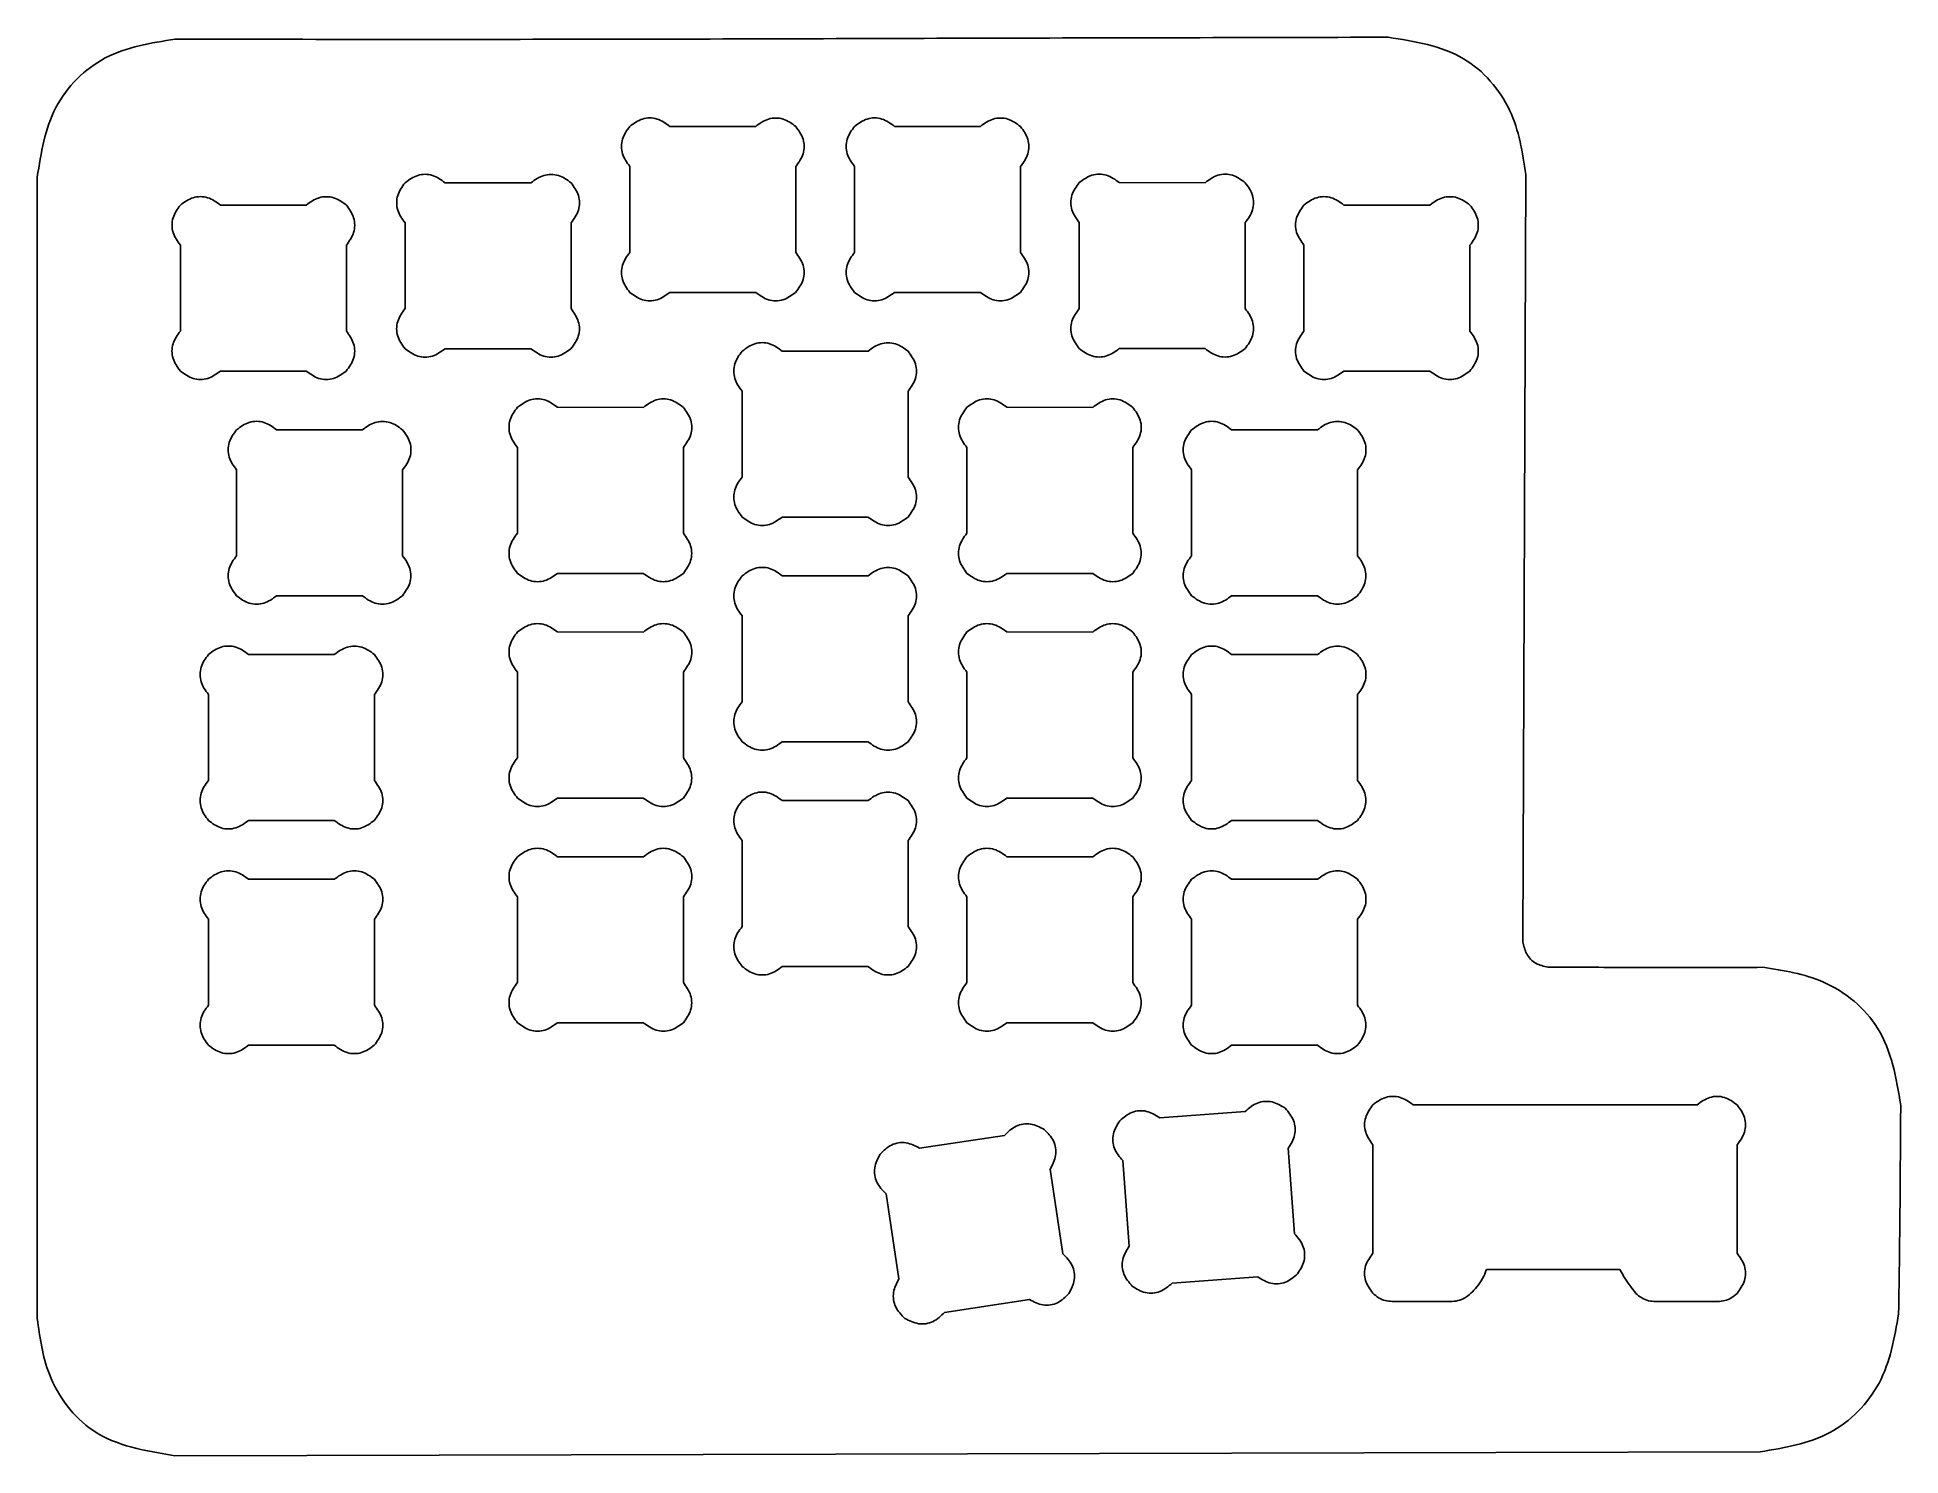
# Model space of a CAD drawing. Extents: x 20 to 178, y 20 to 140.
import ezdxf

# ---------------------------------------------------------------- set-up
doc = ezdxf.new("R2010")
doc.units = 0

msp = doc.modelspace()

# ---------------------------------------------------------------- linework, layer by layer
at = {"color": 7}
for points in [[(73.7, 132.77), (80.98, 132.77)], [(92.75, 132.77), (100.03, 132.77)], [(20.08, 31.71), (20.08, 128.47)], [(54.65, 127.99), (61.93, 127.99)], [(70.31, 122.09), (70.31, 129.37)], [(84.38, 122.09), (84.38, 129.37)], [(89.36, 122.09), (89.36, 129.37)], [(103.43, 122.09), (103.43, 129.37)], [(111.8, 128.01), (119.08, 128)], [(146.27, 128.69), (146.02, 63.65)], [(35.6, 126.1), (42.88, 126.1)], [(130.85, 126.1), (138.13, 126.1)], [(51.26, 117.32), (51.26, 124.6)], [(65.33, 117.32), (65.33, 124.59)], [(108.41, 117.33), (108.41, 124.61)], [(122.48, 117.33), (122.48, 124.61)], [(32.21, 115.42), (32.21, 122.71)], [(46.28, 115.42), (46.28, 122.7)], [(127.46, 115.42), (127.46, 122.71)], [(141.53, 115.42), (141.53, 122.7)], [(80.98, 118.7), (73.7, 118.7)], [(100.03, 118.7), (92.75, 118.7)], [(61.93, 113.92), (54.65, 113.92)], [(119.08, 113.93), (111.8, 113.93)], [(83.23, 113.72), (90.51, 113.72)], [(42.88, 112.03), (35.6, 112.03)], [(138.13, 112.03), (130.85, 112.03)], [(79.83, 103.04), (79.83, 110.32)], [(93.9, 103.04), (93.9, 110.32)], [(64.18, 108.96), (71.46, 108.95)], [(102.28, 108.96), (109.56, 108.95)], [(40.37, 107.05), (47.64, 107.05)], [(121.33, 107.05), (128.61, 107.05)], [(60.78, 98.28), (60.78, 105.56)], [(74.85, 98.28), (74.85, 105.56)], [(98.88, 98.28), (98.88, 105.56)], [(112.95, 98.28), (112.95, 105.56)], [(36.97, 96.37), (36.97, 103.66)], [(51.04, 96.37), (51.04, 103.65)], [(117.93, 96.37), (117.93, 103.66)], [(132, 96.37), (132, 103.65)], [(90.5, 99.65), (83.23, 99.65)], [(71.45, 94.88), (64.18, 94.88)], [(109.55, 94.88), (102.28, 94.88)], [(83.23, 94.67), (90.51, 94.67)], [(47.64, 92.98), (40.37, 92.98)], [(128.6, 92.98), (121.33, 92.98)], [(79.83, 83.99), (79.83, 91.27)], [(93.9, 83.99), (93.9, 91.27)], [(64.18, 89.91), (71.46, 89.9)], [(102.28, 89.91), (109.56, 89.9)], [(37.99, 88), (45.26, 88)], [(121.33, 88), (128.61, 88)], [(60.78, 79.23), (60.78, 86.51)], [(74.85, 79.23), (74.85, 86.51)], [(98.88, 79.23), (98.88, 86.51)], [(112.95, 79.23), (112.95, 86.51)], [(34.59, 77.32), (34.59, 84.61)], [(48.66, 77.32), (48.66, 84.6)], [(117.93, 77.32), (117.93, 84.61)], [(132, 77.32), (132, 84.6)], [(90.5, 80.6), (83.23, 80.6)], [(71.45, 75.83), (64.18, 75.83)], [(109.55, 75.83), (102.28, 75.83)], [(83.23, 75.62), (90.51, 75.62)], [(45.26, 73.93), (37.99, 73.93)], [(128.6, 73.93), (121.33, 73.93)], [(79.83, 64.94), (79.83, 72.22)], [(93.9, 64.94), (93.9, 72.22)], [(64.18, 70.86), (71.46, 70.85)], [(102.28, 70.86), (109.56, 70.85)], [(37.99, 68.95), (45.26, 68.95)], [(121.33, 68.95), (128.61, 68.95)], [(60.78, 60.18), (60.78, 67.46)], [(74.85, 60.18), (74.85, 67.46)], [(98.88, 60.18), (98.88, 67.46)], [(112.95, 60.18), (112.95, 67.46)], [(34.59, 58.27), (34.59, 65.56)], [(48.66, 58.27), (48.66, 65.55)], [(117.93, 58.27), (117.93, 65.56)], [(132, 58.27), (132, 65.55)], [(90.5, 61.55), (83.23, 61.55)], [(71.45, 56.78), (64.18, 56.78)], [(109.55, 56.78), (102.28, 56.78)], [(45.26, 54.88), (37.99, 54.88)], [(128.6, 54.88), (121.33, 54.88)], [(115.23, 48.73), (122.49, 49.27)], [(160.78, 49.83), (136.71, 49.83)], [(94.88, 46.15), (102.08, 47.23)], [(126.67, 38.88), (126.13, 46.14)], [(133.31, 46.43), (133.31, 37.24)], [(164.18, 46.43), (164.18, 37.24)], [(107.03, 37.18), (105.95, 44.38)], [(112.64, 37.83), (112.1, 45.09)], [(93.12, 35.08), (92.03, 42.28)], [(123.54, 35.24), (116.29, 34.7)], [(142.94, 35.86), (154.24, 35.85)], [(104.18, 33.32), (96.99, 32.23)], [(134.95, 33.15), (139.88, 33.15)], [(157.3, 33.14), (162.53, 33.14)], [(166.14, 20.41), (31.75, 20.08)]]:
    msp.add_lwpolyline(points, dxfattribs=at)
msp.add_lwpolyline([(178.05, 49.77), (178.05, 49.77)], close=True, dxfattribs=at)
for points, knots in [([(20.08, 128.47), (20.4, 130.52), (21.02, 134.56), (25.67, 139.22), (29.72, 139.85), (31.77, 140.16)], [0, 0, 0, 0, 6.117663, 12.038289, 18.17084, 18.17084, 18.17084, 18.17084]), ([(31.77, 140.16), (43.33, 140.15), (66.27, 140.13), (100.55, 140.26), (123.27, 140.3), (134.59, 140.33)], [0, 0, 0, 0, 34.660997, 68.843192, 102.820404, 102.820404, 102.820404, 102.820404]), ([(134.59, 140.33), (136.84, 139.98), (141.08, 139.33), (145.4, 134.38), (145.98, 130.56), (146.27, 128.69)], [0, 0, 0, 0, 6.655671, 12.517063, 18.133914, 18.133914, 18.133914, 18.133914]), ([(70.31, 129.37), (70.06, 129.72), (69.57, 130.4), (69.57, 131.75), (70.06, 132.43), (70.31, 132.77)], [0, 0, 0, 0, 1.245961, 2.482573, 3.728438, 3.728438, 3.728438, 3.728438]), ([(70.31, 132.77), (70.65, 133.02), (71.33, 133.52), (72.68, 133.52), (73.36, 133.02), (73.7, 132.77)], [0, 0, 0, 0, 1.245081, 2.480881, 3.726607, 3.726607, 3.726607, 3.726607]), ([(80.98, 132.77), (81.32, 133.02), (82.01, 133.51), (83.36, 133.51), (84.04, 133.01), (84.38, 132.76)], [0, 0, 0, 0, 1.245771, 2.482334, 3.728193, 3.728193, 3.728193, 3.728193]), ([(84.38, 129.37), (84.63, 129.71), (85.12, 130.39), (85.12, 131.74), (84.63, 132.42), (84.38, 132.76)], [0, 0, 0, 0, 1.245715, 2.481511, 3.726592, 3.726592, 3.726592, 3.726592]), ([(89.36, 129.37), (89.11, 129.72), (88.62, 130.4), (88.62, 131.75), (89.11, 132.43), (89.36, 132.77)], [0, 0, 0, 0, 1.245961, 2.482573, 3.728438, 3.728438, 3.728438, 3.728438]), ([(89.36, 132.77), (89.7, 133.02), (90.38, 133.52), (91.73, 133.52), (92.41, 133.02), (92.75, 132.77)], [0, 0, 0, 0, 1.245081, 2.480881, 3.726607, 3.726607, 3.726607, 3.726607]), ([(100.03, 132.77), (100.37, 133.02), (101.06, 133.51), (102.41, 133.51), (103.09, 133.01), (103.43, 132.76)], [0, 0, 0, 0, 1.245767, 2.482328, 3.728192, 3.728192, 3.728192, 3.728192]), ([(103.43, 129.37), (103.68, 129.71), (104.17, 130.39), (104.17, 131.74), (103.68, 132.42), (103.43, 132.76)], [0, 0, 0, 0, 1.245716, 2.481512, 3.726593, 3.726593, 3.726593, 3.726593]), ([(51.26, 124.6), (51.01, 124.94), (50.52, 125.62), (50.52, 126.97), (51.01, 127.65), (51.26, 127.99)], [0, 0, 0, 0, 1.245961, 2.482573, 3.728437, 3.728437, 3.728437, 3.728437]), ([(51.26, 127.99), (51.6, 128.24), (52.28, 128.74), (53.63, 128.74), (54.31, 128.24), (54.65, 127.99)], [0, 0, 0, 0, 1.245082, 2.480882, 3.726607, 3.726607, 3.726607, 3.726607]), ([(61.93, 127.99), (62.27, 128.24), (62.96, 128.73), (64.31, 128.73), (64.99, 128.24), (65.33, 127.99)], [0, 0, 0, 0, 1.245771, 2.482334, 3.728194, 3.728194, 3.728194, 3.728194]), ([(65.33, 124.59), (65.58, 124.93), (66.07, 125.61), (66.07, 126.97), (65.58, 127.65), (65.33, 127.99)], [0, 0, 0, 0, 1.245716, 2.481511, 3.726591, 3.726591, 3.726591, 3.726591]), ([(108.41, 124.61), (108.16, 124.95), (107.67, 125.63), (107.67, 126.99), (108.16, 127.67), (108.41, 128.01)], [0, 0, 0, 0, 1.245959, 2.482572, 3.728472, 3.728472, 3.728472, 3.728472]), ([(108.41, 128.01), (108.75, 128.26), (109.43, 128.75), (110.78, 128.75), (111.46, 128.26), (111.8, 128.01)], [0, 0, 0, 0, 1.245079, 2.48088, 3.726605, 3.726605, 3.726605, 3.726605]), ([(119.08, 128), (119.42, 128.25), (120.11, 128.75), (121.46, 128.75), (122.14, 128.25), (122.48, 128)], [0, 0, 0, 0, 1.245773, 2.482334, 3.728192, 3.728192, 3.728192, 3.728192]), ([(122.48, 124.61), (122.73, 124.95), (123.22, 125.63), (123.22, 126.98), (122.73, 127.66), (122.48, 128)], [0, 0, 0, 0, 1.245715, 2.48151, 3.726589, 3.726589, 3.726589, 3.726589]), ([(32.21, 126.1), (32.55, 126.35), (33.23, 126.85), (34.58, 126.85), (35.26, 126.35), (35.6, 126.1)], [0, 0, 0, 0, 1.245082, 2.480882, 3.726607, 3.726607, 3.726607, 3.726607]), ([(42.88, 126.1), (43.22, 126.35), (43.91, 126.84), (45.26, 126.84), (45.94, 126.35), (46.28, 126.1)], [0, 0, 0, 0, 1.245771, 2.482333, 3.728194, 3.728194, 3.728194, 3.728194]), ([(127.46, 126.1), (127.8, 126.35), (128.48, 126.85), (129.83, 126.85), (130.51, 126.35), (130.85, 126.1)], [0, 0, 0, 0, 1.245083, 2.480883, 3.726604, 3.726604, 3.726604, 3.726604]), ([(138.13, 126.1), (138.47, 126.35), (139.16, 126.84), (140.51, 126.84), (141.19, 126.35), (141.53, 126.1)], [0, 0, 0, 0, 1.245774, 2.482338, 3.728201, 3.728201, 3.728201, 3.728201]), ([(32.21, 122.71), (31.96, 123.05), (31.47, 123.73), (31.47, 125.08), (31.96, 125.76), (32.21, 126.1)], [0, 0, 0, 0, 1.245961, 2.482574, 3.728438, 3.728438, 3.728438, 3.728438]), ([(46.28, 122.7), (46.53, 123.04), (47.02, 123.72), (47.02, 125.08), (46.53, 125.76), (46.28, 126.1)], [0, 0, 0, 0, 1.245715, 2.481511, 3.726592, 3.726592, 3.726592, 3.726592]), ([(127.46, 122.71), (127.21, 123.05), (126.72, 123.73), (126.72, 125.08), (127.21, 125.76), (127.46, 126.1)], [0, 0, 0, 0, 1.245958, 2.482571, 3.728469, 3.728469, 3.728469, 3.728469]), ([(141.53, 122.7), (141.78, 123.04), (142.27, 123.72), (142.27, 125.08), (141.78, 125.76), (141.53, 126.1)], [0, 0, 0, 0, 1.245716, 2.481512, 3.726593, 3.726593, 3.726593, 3.726593]), ([(70.31, 118.7), (70.06, 119.04), (69.57, 119.72), (69.57, 121.07), (70.06, 121.75), (70.31, 122.09)], [0, 0, 0, 0, 1.245224, 2.481745, 3.728151, 3.728151, 3.728151, 3.728151]), ([(84.37, 118.7), (84.62, 119.04), (85.12, 119.72), (85.12, 121.07), (84.62, 121.75), (84.38, 122.09)], [0, 0, 0, 0, 1.24523, 2.481793, 3.728298, 3.728298, 3.728298, 3.728298]), ([(89.36, 118.7), (89.11, 119.04), (88.62, 119.72), (88.62, 121.07), (89.11, 121.75), (89.36, 122.09)], [0, 0, 0, 0, 1.245224, 2.481745, 3.72815, 3.72815, 3.72815, 3.72815]), ([(103.42, 118.7), (103.67, 119.04), (104.17, 119.72), (104.17, 121.07), (103.67, 121.75), (103.43, 122.09)], [0, 0, 0, 0, 1.245232, 2.481795, 3.728265, 3.728265, 3.728265, 3.728265]), ([(73.7, 118.7), (73.36, 118.45), (72.68, 117.95), (71.33, 117.95), (70.65, 118.45), (70.31, 118.7)], [0, 0, 0, 0, 1.245086, 2.480886, 3.726611, 3.726611, 3.726611, 3.726611]), ([(84.37, 118.7), (84.03, 118.45), (83.35, 117.95), (82, 117.95), (81.32, 118.45), (80.98, 118.7)], [0, 0, 0, 0, 1.245725, 2.481525, 3.72661, 3.72661, 3.72661, 3.72661]), ([(92.75, 118.7), (92.41, 118.45), (91.73, 117.95), (90.38, 117.95), (89.7, 118.45), (89.36, 118.7)], [0, 0, 0, 0, 1.245086, 2.480886, 3.726611, 3.726611, 3.726611, 3.726611]), ([(103.42, 118.7), (103.08, 118.45), (102.4, 117.95), (101.05, 117.95), (100.37, 118.45), (100.03, 118.7)], [0, 0, 0, 0, 1.245722, 2.481521, 3.726609, 3.726609, 3.726609, 3.726609]), ([(51.26, 113.92), (51.01, 114.26), (50.52, 114.94), (50.51, 116.29), (51.01, 116.97), (51.26, 117.32)], [0, 0, 0, 0, 1.245224, 2.481744, 3.72815, 3.72815, 3.72815, 3.72815]), ([(65.32, 113.92), (65.57, 114.26), (66.07, 114.94), (66.07, 116.29), (65.57, 116.97), (65.33, 117.32)], [0, 0, 0, 0, 1.245229, 2.481792, 3.728297, 3.728297, 3.728297, 3.728297]), ([(108.41, 113.93), (108.16, 114.27), (107.67, 114.95), (107.67, 116.31), (108.16, 116.99), (108.41, 117.33)], [0, 0, 0, 0, 1.245224, 2.481744, 3.728115, 3.728115, 3.728115, 3.728115]), ([(122.47, 113.93), (122.72, 114.27), (123.22, 114.95), (123.22, 116.31), (122.72, 116.99), (122.48, 117.33)], [0, 0, 0, 0, 1.245229, 2.481793, 3.728262, 3.728262, 3.728262, 3.728262]), ([(32.21, 112.03), (31.96, 112.37), (31.47, 113.05), (31.46, 114.4), (31.96, 115.08), (32.21, 115.42)], [0, 0, 0, 0, 1.245223, 2.481744, 3.728149, 3.728149, 3.728149, 3.728149]), ([(46.27, 112.03), (46.52, 112.37), (47.02, 113.05), (47.02, 114.4), (46.52, 115.08), (46.28, 115.42)], [0, 0, 0, 0, 1.245229, 2.481792, 3.728296, 3.728296, 3.728296, 3.728296]), ([(127.46, 112.03), (127.21, 112.37), (126.72, 113.05), (126.72, 114.4), (127.21, 115.08), (127.46, 115.42)], [0, 0, 0, 0, 1.245225, 2.481747, 3.728117, 3.728117, 3.728117, 3.728117]), ([(141.52, 112.03), (141.77, 112.37), (142.27, 113.05), (142.27, 114.4), (141.77, 115.08), (141.53, 115.42)], [0, 0, 0, 0, 1.245231, 2.481795, 3.728264, 3.728264, 3.728264, 3.728264]), ([(54.65, 113.92), (54.31, 113.67), (53.63, 113.17), (52.28, 113.17), (51.6, 113.67), (51.26, 113.92)], [0, 0, 0, 0, 1.245086, 2.480886, 3.726611, 3.726611, 3.726611, 3.726611]), ([(65.32, 113.92), (64.98, 113.67), (64.3, 113.17), (62.95, 113.17), (62.27, 113.67), (61.93, 113.92)], [0, 0, 0, 0, 1.245725, 2.481525, 3.72661, 3.72661, 3.72661, 3.72661]), ([(79.84, 113.72), (80.18, 113.97), (80.86, 114.47), (82.21, 114.47), (82.89, 113.97), (83.23, 113.72)], [0, 0, 0, 0, 1.245081, 2.480881, 3.726606, 3.726606, 3.726606, 3.726606]), ([(90.51, 113.72), (90.85, 113.97), (91.53, 114.46), (92.88, 114.46), (93.56, 113.96), (93.9, 113.71)], [0, 0, 0, 0, 1.245771, 2.482333, 3.728193, 3.728193, 3.728193, 3.728193]), ([(111.8, 113.93), (111.46, 113.68), (110.78, 113.19), (109.43, 113.19), (108.75, 113.68), (108.41, 113.93)], [0, 0, 0, 0, 1.245089, 2.48089, 3.726618, 3.726618, 3.726618, 3.726618]), ([(122.47, 113.93), (122.13, 113.68), (121.45, 113.19), (120.1, 113.19), (119.42, 113.68), (119.08, 113.93)], [0, 0, 0, 0, 1.245727, 2.481526, 3.726609, 3.726609, 3.726609, 3.726609]), ([(79.83, 110.32), (79.58, 110.67), (79.09, 111.35), (79.09, 112.7), (79.59, 113.38), (79.84, 113.72)], [0, 0, 0, 0, 1.24596, 2.482573, 3.728437, 3.728437, 3.728437, 3.728437]), ([(93.9, 110.32), (94.15, 110.66), (94.65, 111.34), (94.65, 112.69), (94.15, 113.37), (93.9, 113.71)], [0, 0, 0, 0, 1.245715, 2.48151, 3.726591, 3.726591, 3.726591, 3.726591]), ([(35.6, 112.03), (35.26, 111.78), (34.58, 111.28), (33.23, 111.28), (32.55, 111.78), (32.21, 112.03)], [0, 0, 0, 0, 1.245086, 2.480885, 3.726611, 3.726611, 3.726611, 3.726611]), ([(46.27, 112.03), (45.93, 111.78), (45.25, 111.28), (43.9, 111.28), (43.22, 111.78), (42.88, 112.03)], [0, 0, 0, 0, 1.245725, 2.481524, 3.726611, 3.726611, 3.726611, 3.726611]), ([(130.85, 112.03), (130.51, 111.78), (129.83, 111.28), (128.48, 111.28), (127.8, 111.78), (127.46, 112.03)], [0, 0, 0, 0, 1.245088, 2.480887, 3.72661, 3.72661, 3.72661, 3.72661]), ([(141.52, 112.03), (141.18, 111.78), (140.5, 111.28), (139.15, 111.28), (138.47, 111.78), (138.13, 112.03)], [0, 0, 0, 0, 1.245724, 2.481525, 3.726609, 3.726609, 3.726609, 3.726609]), ([(60.79, 108.96), (61.13, 109.21), (61.81, 109.7), (63.16, 109.7), (63.84, 109.21), (64.18, 108.96)], [0, 0, 0, 0, 1.245082, 2.480882, 3.726607, 3.726607, 3.726607, 3.726607]), ([(71.46, 108.95), (71.8, 109.2), (72.48, 109.7), (73.83, 109.7), (74.51, 109.2), (74.85, 108.95)], [0, 0, 0, 0, 1.245771, 2.482333, 3.728194, 3.728194, 3.728194, 3.728194]), ([(98.89, 108.96), (99.23, 109.21), (99.91, 109.7), (101.26, 109.7), (101.94, 109.21), (102.28, 108.96)], [0, 0, 0, 0, 1.245081, 2.480883, 3.726611, 3.726611, 3.726611, 3.726611]), ([(109.56, 108.95), (109.9, 109.2), (110.58, 109.7), (111.93, 109.7), (112.61, 109.2), (112.95, 108.95)], [0, 0, 0, 0, 1.245768, 2.482329, 3.728192, 3.728192, 3.728192, 3.728192]), ([(36.97, 107.05), (37.31, 107.3), (37.99, 107.8), (39.35, 107.8), (40.03, 107.3), (40.37, 107.05)], [0, 0, 0, 0, 1.245081, 2.480881, 3.726606, 3.726606, 3.726606, 3.726606]), ([(47.64, 107.05), (47.99, 107.3), (48.67, 107.79), (50.02, 107.79), (50.7, 107.3), (51.04, 107.05)], [0, 0, 0, 0, 1.245771, 2.482334, 3.728193, 3.728193, 3.728193, 3.728193]), ([(60.78, 105.56), (60.53, 105.9), (60.04, 106.58), (60.04, 107.94), (60.54, 108.62), (60.79, 108.96)], [0, 0, 0, 0, 1.245961, 2.482574, 3.728438, 3.728438, 3.728438, 3.728438]), ([(74.85, 105.56), (75.1, 105.9), (75.6, 106.58), (75.6, 107.93), (75.1, 108.61), (74.85, 108.95)], [0, 0, 0, 0, 1.245715, 2.481511, 3.726591, 3.726591, 3.726591, 3.726591]), ([(98.88, 105.56), (98.63, 105.9), (98.14, 106.58), (98.14, 107.94), (98.64, 108.62), (98.89, 108.96)], [0, 0, 0, 0, 1.245961, 2.482574, 3.728438, 3.728438, 3.728438, 3.728438]), ([(112.95, 105.56), (113.2, 105.9), (113.7, 106.58), (113.7, 107.93), (113.2, 108.61), (112.95, 108.95)], [0, 0, 0, 0, 1.245716, 2.481512, 3.726593, 3.726593, 3.726593, 3.726593]), ([(117.94, 107.05), (118.28, 107.3), (118.96, 107.8), (120.31, 107.8), (120.99, 107.3), (121.33, 107.05)], [0, 0, 0, 0, 1.245079, 2.48088, 3.726604, 3.726604, 3.726604, 3.726604]), ([(128.61, 107.05), (128.95, 107.3), (129.63, 107.79), (130.98, 107.79), (131.66, 107.3), (132, 107.05)], [0, 0, 0, 0, 1.245774, 2.482335, 3.728192, 3.728192, 3.728192, 3.728192]), ([(36.97, 103.66), (36.72, 104), (36.23, 104.68), (36.23, 106.03), (36.72, 106.71), (36.97, 107.05)], [0, 0, 0, 0, 1.245961, 2.482573, 3.728438, 3.728438, 3.728438, 3.728438]), ([(51.04, 103.65), (51.29, 103.99), (51.79, 104.67), (51.79, 106.03), (51.29, 106.71), (51.04, 107.05)], [0, 0, 0, 0, 1.245715, 2.481511, 3.726592, 3.726592, 3.726592, 3.726592]), ([(117.93, 103.66), (117.68, 104), (117.19, 104.68), (117.19, 106.03), (117.69, 106.71), (117.94, 107.05)], [0, 0, 0, 0, 1.245959, 2.482572, 3.728473, 3.728473, 3.728473, 3.728473]), ([(132, 103.65), (132.25, 103.99), (132.75, 104.67), (132.75, 106.03), (132.25, 106.71), (132, 107.05)], [0, 0, 0, 0, 1.245715, 2.481511, 3.72659, 3.72659, 3.72659, 3.72659]), ([(79.84, 99.65), (79.59, 99.99), (79.09, 100.67), (79.09, 102.02), (79.58, 102.7), (79.83, 103.04)], [0, 0, 0, 0, 1.245224, 2.481744, 3.72815, 3.72815, 3.72815, 3.72815]), ([(93.9, 99.65), (94.15, 99.99), (94.64, 100.67), (94.64, 102.02), (94.15, 102.7), (93.9, 103.04)], [0, 0, 0, 0, 1.245229, 2.481792, 3.728297, 3.728297, 3.728297, 3.728297]), ([(83.23, 99.65), (82.89, 99.4), (82.21, 98.9), (80.86, 98.9), (80.18, 99.4), (79.84, 99.65)], [0, 0, 0, 0, 1.245086, 2.480886, 3.726611, 3.726611, 3.726611, 3.726611]), ([(93.9, 99.65), (93.56, 99.4), (92.88, 98.9), (91.53, 98.9), (90.85, 99.4), (90.5, 99.65)], [0, 0, 0, 0, 1.245725, 2.481525, 3.72661, 3.72661, 3.72661, 3.72661]), ([(60.79, 94.88), (60.54, 95.22), (60.04, 95.9), (60.04, 97.26), (60.53, 97.94), (60.78, 98.28)], [0, 0, 0, 0, 1.245223, 2.481744, 3.72815, 3.72815, 3.72815, 3.72815]), ([(74.85, 94.88), (75.1, 95.22), (75.59, 95.9), (75.59, 97.26), (75.1, 97.94), (74.85, 98.28)], [0, 0, 0, 0, 1.245229, 2.481792, 3.728297, 3.728297, 3.728297, 3.728297]), ([(98.89, 94.88), (98.64, 95.22), (98.14, 95.9), (98.14, 97.26), (98.63, 97.94), (98.88, 98.28)], [0, 0, 0, 0, 1.245223, 2.481745, 3.728151, 3.728151, 3.728151, 3.728151]), ([(112.95, 94.88), (113.2, 95.22), (113.69, 95.9), (113.69, 97.26), (113.2, 97.94), (112.95, 98.28)], [0, 0, 0, 0, 1.245232, 2.481795, 3.728266, 3.728266, 3.728266, 3.728266]), ([(36.97, 92.98), (36.72, 93.32), (36.23, 94), (36.23, 95.35), (36.72, 96.03), (36.97, 96.37)], [0, 0, 0, 0, 1.245224, 2.481745, 3.728151, 3.728151, 3.728151, 3.728151]), ([(51.04, 92.98), (51.28, 93.32), (51.78, 94), (51.78, 95.35), (51.29, 96.03), (51.04, 96.37)], [0, 0, 0, 0, 1.24523, 2.481793, 3.728297, 3.728297, 3.728297, 3.728297]), ([(117.94, 92.98), (117.69, 93.32), (117.19, 94), (117.19, 95.35), (117.68, 96.03), (117.93, 96.37)], [0, 0, 0, 0, 1.245224, 2.481745, 3.728115, 3.728115, 3.728115, 3.728115]), ([(132, 92.98), (132.25, 93.32), (132.74, 94), (132.74, 95.35), (132.25, 96.03), (132, 96.37)], [0, 0, 0, 0, 1.24523, 2.481793, 3.728262, 3.728262, 3.728262, 3.728262]), ([(64.18, 94.88), (63.84, 94.63), (63.16, 94.14), (61.81, 94.14), (61.13, 94.63), (60.79, 94.88)], [0, 0, 0, 0, 1.245086, 2.480885, 3.726611, 3.726611, 3.726611, 3.726611]), ([(74.85, 94.88), (74.51, 94.63), (73.83, 94.14), (72.48, 94.14), (71.8, 94.63), (71.45, 94.88)], [0, 0, 0, 0, 1.245725, 2.481525, 3.726611, 3.726611, 3.726611, 3.726611]), ([(79.84, 94.67), (80.18, 94.92), (80.86, 95.42), (82.21, 95.42), (82.89, 94.92), (83.23, 94.67)], [0, 0, 0, 0, 1.245082, 2.480882, 3.726607, 3.726607, 3.726607, 3.726607]), ([(90.51, 94.67), (90.85, 94.92), (91.53, 95.41), (92.88, 95.41), (93.56, 94.91), (93.9, 94.66)], [0, 0, 0, 0, 1.245771, 2.482334, 3.728194, 3.728194, 3.728194, 3.728194]), ([(102.28, 94.88), (101.94, 94.63), (101.26, 94.14), (99.91, 94.14), (99.23, 94.63), (98.89, 94.88)], [0, 0, 0, 0, 1.245085, 2.480886, 3.726612, 3.726612, 3.726612, 3.726612]), ([(112.95, 94.88), (112.61, 94.63), (111.93, 94.14), (110.58, 94.14), (109.9, 94.63), (109.55, 94.88)], [0, 0, 0, 0, 1.245721, 2.48152, 3.726609, 3.726609, 3.726609, 3.726609]), ([(79.83, 91.27), (79.58, 91.62), (79.09, 92.3), (79.09, 93.65), (79.59, 94.33), (79.84, 94.67)], [0, 0, 0, 0, 1.24596, 2.482574, 3.728438, 3.728438, 3.728438, 3.728438]), ([(93.9, 91.27), (94.15, 91.61), (94.65, 92.29), (94.65, 93.64), (94.15, 94.32), (93.9, 94.66)], [0, 0, 0, 0, 1.245715, 2.481511, 3.726592, 3.726592, 3.726592, 3.726592]), ([(40.37, 92.98), (40.03, 92.73), (39.35, 92.23), (37.99, 92.23), (37.31, 92.73), (36.97, 92.98)], [0, 0, 0, 0, 1.245086, 2.480886, 3.72661, 3.72661, 3.72661, 3.72661]), ([(51.04, 92.98), (50.69, 92.73), (50.01, 92.23), (48.66, 92.23), (47.98, 92.73), (47.64, 92.98)], [0, 0, 0, 0, 1.245725, 2.481525, 3.72661, 3.72661, 3.72661, 3.72661]), ([(121.33, 92.98), (120.99, 92.73), (120.31, 92.23), (118.96, 92.23), (118.28, 92.73), (117.94, 92.98)], [0, 0, 0, 0, 1.245089, 2.480891, 3.726618, 3.726618, 3.726618, 3.726618]), ([(132, 92.98), (131.66, 92.73), (130.98, 92.23), (129.63, 92.23), (128.95, 92.73), (128.6, 92.98)], [0, 0, 0, 0, 1.245727, 2.481526, 3.726609, 3.726609, 3.726609, 3.726609]), ([(60.79, 89.91), (61.13, 90.16), (61.81, 90.65), (63.16, 90.65), (63.84, 90.16), (64.18, 89.91)], [0, 0, 0, 0, 1.245082, 2.480882, 3.726607, 3.726607, 3.726607, 3.726607]), ([(71.46, 89.9), (71.8, 90.15), (72.48, 90.65), (73.83, 90.65), (74.51, 90.15), (74.85, 89.9)], [0, 0, 0, 0, 1.245771, 2.482333, 3.728194, 3.728194, 3.728194, 3.728194]), ([(98.89, 89.91), (99.23, 90.16), (99.91, 90.65), (101.26, 90.65), (101.94, 90.16), (102.28, 89.91)], [0, 0, 0, 0, 1.245081, 2.480883, 3.726611, 3.726611, 3.726611, 3.726611]), ([(109.56, 89.9), (109.9, 90.15), (110.58, 90.65), (111.93, 90.65), (112.61, 90.15), (112.95, 89.9)], [0, 0, 0, 0, 1.245768, 2.482329, 3.728192, 3.728192, 3.728192, 3.728192]), ([(34.59, 88), (34.93, 88.25), (35.61, 88.75), (36.96, 88.75), (37.64, 88.25), (37.99, 88)], [0, 0, 0, 0, 1.245081, 2.480881, 3.726606, 3.726606, 3.726606, 3.726606]), ([(45.26, 88), (45.61, 88.25), (46.29, 88.74), (47.64, 88.74), (48.32, 88.25), (48.66, 88)], [0, 0, 0, 0, 1.245771, 2.482334, 3.728193, 3.728193, 3.728193, 3.728193]), ([(60.78, 86.51), (60.53, 86.85), (60.04, 87.53), (60.04, 88.89), (60.54, 89.57), (60.79, 89.91)], [0, 0, 0, 0, 1.245961, 2.482573, 3.728438, 3.728438, 3.728438, 3.728438]), ([(74.85, 86.51), (75.1, 86.85), (75.6, 87.53), (75.6, 88.88), (75.1, 89.56), (74.85, 89.9)], [0, 0, 0, 0, 1.245715, 2.481511, 3.726591, 3.726591, 3.726591, 3.726591]), ([(98.88, 86.51), (98.63, 86.85), (98.14, 87.53), (98.14, 88.89), (98.64, 89.57), (98.89, 89.91)], [0, 0, 0, 0, 1.245961, 2.482573, 3.728438, 3.728438, 3.728438, 3.728438]), ([(112.95, 86.51), (113.2, 86.85), (113.7, 87.53), (113.7, 88.88), (113.2, 89.56), (112.95, 89.9)], [0, 0, 0, 0, 1.245716, 2.481512, 3.726593, 3.726593, 3.726593, 3.726593]), ([(117.94, 88), (118.28, 88.25), (118.96, 88.75), (120.31, 88.75), (120.99, 88.25), (121.33, 88)], [0, 0, 0, 0, 1.245079, 2.48088, 3.726604, 3.726604, 3.726604, 3.726604]), ([(128.61, 88), (128.95, 88.25), (129.63, 88.74), (130.98, 88.74), (131.66, 88.25), (132, 88)], [0, 0, 0, 0, 1.245773, 2.482334, 3.728191, 3.728191, 3.728191, 3.728191]), ([(34.59, 84.61), (34.34, 84.95), (33.85, 85.63), (33.85, 86.98), (34.34, 87.66), (34.59, 88)], [0, 0, 0, 0, 1.24596, 2.482573, 3.728437, 3.728437, 3.728437, 3.728437]), ([(48.66, 84.6), (48.91, 84.94), (49.41, 85.62), (49.41, 86.98), (48.91, 87.66), (48.66, 88)], [0, 0, 0, 0, 1.245715, 2.48151, 3.726591, 3.726591, 3.726591, 3.726591]), ([(117.93, 84.61), (117.68, 84.95), (117.19, 85.63), (117.19, 86.98), (117.69, 87.66), (117.94, 88)], [0, 0, 0, 0, 1.245959, 2.482572, 3.728473, 3.728473, 3.728473, 3.728473]), ([(132, 84.6), (132.25, 84.94), (132.75, 85.62), (132.75, 86.98), (132.25, 87.66), (132, 88)], [0, 0, 0, 0, 1.245715, 2.48151, 3.726589, 3.726589, 3.726589, 3.726589]), ([(79.84, 80.6), (79.59, 80.94), (79.09, 81.62), (79.09, 82.97), (79.58, 83.65), (79.83, 83.99)], [0, 0, 0, 0, 1.245223, 2.481744, 3.72815, 3.72815, 3.72815, 3.72815]), ([(93.9, 80.6), (94.15, 80.94), (94.64, 81.62), (94.64, 82.97), (94.15, 83.65), (93.9, 83.99)], [0, 0, 0, 0, 1.245229, 2.481792, 3.728297, 3.728297, 3.728297, 3.728297]), ([(83.23, 80.6), (82.89, 80.35), (82.21, 79.85), (80.86, 79.85), (80.18, 80.35), (79.84, 80.6)], [0, 0, 0, 0, 1.245086, 2.480886, 3.726611, 3.726611, 3.726611, 3.726611]), ([(93.9, 80.6), (93.56, 80.35), (92.88, 79.85), (91.53, 79.85), (90.85, 80.35), (90.5, 80.6)], [0, 0, 0, 0, 1.245725, 2.481525, 3.726611, 3.726611, 3.726611, 3.726611]), ([(60.79, 75.83), (60.54, 76.17), (60.04, 76.85), (60.04, 78.21), (60.53, 78.89), (60.78, 79.23)], [0, 0, 0, 0, 1.245224, 2.481745, 3.72815, 3.72815, 3.72815, 3.72815]), ([(74.85, 75.83), (75.1, 76.17), (75.59, 76.85), (75.59, 78.21), (75.1, 78.89), (74.85, 79.23)], [0, 0, 0, 0, 1.24523, 2.481793, 3.728297, 3.728297, 3.728297, 3.728297]), ([(98.89, 75.83), (98.64, 76.17), (98.14, 76.85), (98.14, 78.21), (98.63, 78.89), (98.88, 79.23)], [0, 0, 0, 0, 1.245224, 2.481745, 3.728151, 3.728151, 3.728151, 3.728151]), ([(112.95, 75.83), (113.2, 76.17), (113.69, 76.85), (113.69, 78.21), (113.2, 78.89), (112.95, 79.23)], [0, 0, 0, 0, 1.245233, 2.481796, 3.728266, 3.728266, 3.728266, 3.728266]), ([(34.59, 73.93), (34.34, 74.27), (33.85, 74.95), (33.85, 76.3), (34.34, 76.98), (34.59, 77.32)], [0, 0, 0, 0, 1.245224, 2.481745, 3.72815, 3.72815, 3.72815, 3.72815]), ([(48.65, 73.93), (48.9, 74.27), (49.4, 74.95), (49.4, 76.3), (48.91, 76.98), (48.66, 77.32)], [0, 0, 0, 0, 1.245229, 2.481793, 3.728297, 3.728297, 3.728297, 3.728297]), ([(64.18, 75.83), (63.84, 75.58), (63.16, 75.09), (61.81, 75.09), (61.13, 75.58), (60.79, 75.83)], [0, 0, 0, 0, 1.245086, 2.480885, 3.726611, 3.726611, 3.726611, 3.726611]), ([(74.85, 75.83), (74.51, 75.58), (73.83, 75.09), (72.48, 75.09), (71.8, 75.58), (71.45, 75.83)], [0, 0, 0, 0, 1.245725, 2.481525, 3.72661, 3.72661, 3.72661, 3.72661]), ([(79.84, 75.62), (80.18, 75.87), (80.86, 76.37), (82.21, 76.37), (82.89, 75.87), (83.23, 75.62)], [0, 0, 0, 0, 1.245082, 2.480882, 3.726607, 3.726607, 3.726607, 3.726607]), ([(90.51, 75.62), (90.85, 75.87), (91.53, 76.36), (92.88, 76.36), (93.56, 75.86), (93.9, 75.61)], [0, 0, 0, 0, 1.245771, 2.482334, 3.728194, 3.728194, 3.728194, 3.728194]), ([(102.28, 75.83), (101.94, 75.58), (101.26, 75.09), (99.91, 75.09), (99.23, 75.58), (98.89, 75.83)], [0, 0, 0, 0, 1.245085, 2.480886, 3.726611, 3.726611, 3.726611, 3.726611]), ([(112.95, 75.83), (112.61, 75.58), (111.93, 75.09), (110.58, 75.09), (109.9, 75.58), (109.55, 75.83)], [0, 0, 0, 0, 1.245721, 2.48152, 3.726608, 3.726608, 3.726608, 3.726608]), ([(117.94, 73.93), (117.69, 74.27), (117.19, 74.95), (117.19, 76.3), (117.68, 76.98), (117.93, 77.32)], [0, 0, 0, 0, 1.245224, 2.481745, 3.728115, 3.728115, 3.728115, 3.728115]), ([(132, 73.93), (132.25, 74.27), (132.74, 74.95), (132.74, 76.3), (132.25, 76.98), (132, 77.32)], [0, 0, 0, 0, 1.245229, 2.481794, 3.728262, 3.728262, 3.728262, 3.728262]), ([(79.83, 72.22), (79.58, 72.57), (79.09, 73.25), (79.09, 74.6), (79.59, 75.28), (79.84, 75.62)], [0, 0, 0, 0, 1.245962, 2.482576, 3.728441, 3.728441, 3.728441, 3.728441]), ([(93.9, 72.22), (94.15, 72.56), (94.65, 73.24), (94.65, 74.59), (94.15, 75.27), (93.9, 75.61)], [0, 0, 0, 0, 1.245717, 2.481514, 3.726595, 3.726595, 3.726595, 3.726595]), ([(37.99, 73.93), (37.64, 73.68), (36.96, 73.18), (35.61, 73.18), (34.93, 73.68), (34.59, 73.93)], [0, 0, 0, 0, 1.245086, 2.480886, 3.726611, 3.726611, 3.726611, 3.726611]), ([(48.65, 73.93), (48.31, 73.68), (47.63, 73.18), (46.28, 73.18), (45.6, 73.68), (45.26, 73.93)], [0, 0, 0, 0, 1.245725, 2.481525, 3.72661, 3.72661, 3.72661, 3.72661]), ([(121.33, 73.93), (120.99, 73.68), (120.31, 73.18), (118.96, 73.18), (118.28, 73.68), (117.94, 73.93)], [0, 0, 0, 0, 1.245089, 2.480891, 3.726618, 3.726618, 3.726618, 3.726618]), ([(132, 73.93), (131.66, 73.68), (130.98, 73.18), (129.63, 73.18), (128.95, 73.68), (128.6, 73.93)], [0, 0, 0, 0, 1.245727, 2.481526, 3.726609, 3.726609, 3.726609, 3.726609]), ([(60.79, 70.86), (61.13, 71.11), (61.81, 71.6), (63.16, 71.6), (63.84, 71.11), (64.18, 70.86)], [0, 0, 0, 0, 1.245081, 2.480881, 3.726606, 3.726606, 3.726606, 3.726606]), ([(71.46, 70.85), (71.8, 71.1), (72.48, 71.6), (73.83, 71.6), (74.51, 71.1), (74.85, 70.85)], [0, 0, 0, 0, 1.245771, 2.482333, 3.728193, 3.728193, 3.728193, 3.728193]), ([(98.89, 70.86), (99.23, 71.11), (99.91, 71.6), (101.26, 71.6), (101.94, 71.11), (102.28, 70.86)], [0, 0, 0, 0, 1.24508, 2.480882, 3.726611, 3.726611, 3.726611, 3.726611]), ([(109.56, 70.85), (109.9, 71.1), (110.58, 71.6), (111.93, 71.6), (112.61, 71.1), (112.95, 70.85)], [0, 0, 0, 0, 1.245768, 2.482329, 3.728192, 3.728192, 3.728192, 3.728192]), ([(34.59, 68.95), (34.93, 69.2), (35.61, 69.7), (36.96, 69.7), (37.64, 69.2), (37.99, 68.95)], [0, 0, 0, 0, 1.245082, 2.480882, 3.726607, 3.726607, 3.726607, 3.726607]), ([(45.26, 68.95), (45.61, 69.2), (46.29, 69.69), (47.64, 69.69), (48.32, 69.2), (48.66, 68.95)], [0, 0, 0, 0, 1.245771, 2.482334, 3.728194, 3.728194, 3.728194, 3.728194]), ([(60.78, 67.46), (60.53, 67.8), (60.04, 68.48), (60.04, 69.84), (60.54, 70.52), (60.79, 70.86)], [0, 0, 0, 0, 1.245962, 2.482576, 3.728442, 3.728442, 3.728442, 3.728442]), ([(74.85, 67.46), (75.1, 67.8), (75.6, 68.48), (75.6, 69.83), (75.1, 70.51), (74.85, 70.85)], [0, 0, 0, 0, 1.245716, 2.481514, 3.726595, 3.726595, 3.726595, 3.726595]), ([(98.88, 67.46), (98.63, 67.8), (98.14, 68.48), (98.14, 69.84), (98.64, 70.52), (98.89, 70.86)], [0, 0, 0, 0, 1.245962, 2.482576, 3.728442, 3.728442, 3.728442, 3.728442]), ([(112.95, 67.46), (113.2, 67.8), (113.7, 68.48), (113.7, 69.83), (113.2, 70.51), (112.95, 70.85)], [0, 0, 0, 0, 1.245717, 2.481515, 3.726596, 3.726596, 3.726596, 3.726596]), ([(117.94, 68.95), (118.28, 69.2), (118.96, 69.7), (120.31, 69.7), (120.99, 69.2), (121.33, 68.95)], [0, 0, 0, 0, 1.245079, 2.48088, 3.726604, 3.726604, 3.726604, 3.726604]), ([(128.61, 68.95), (128.95, 69.2), (129.63, 69.69), (130.98, 69.69), (131.66, 69.2), (132, 68.95)], [0, 0, 0, 0, 1.245773, 2.482334, 3.728191, 3.728191, 3.728191, 3.728191]), ([(34.59, 65.56), (34.34, 65.9), (33.85, 66.58), (33.85, 67.93), (34.34, 68.61), (34.59, 68.95)], [0, 0, 0, 0, 1.245962, 2.482576, 3.728441, 3.728441, 3.728441, 3.728441]), ([(48.66, 65.55), (48.91, 65.89), (49.41, 66.57), (49.41, 67.93), (48.91, 68.61), (48.66, 68.95)], [0, 0, 0, 0, 1.245717, 2.481514, 3.726595, 3.726595, 3.726595, 3.726595]), ([(117.93, 65.56), (117.68, 65.9), (117.19, 66.58), (117.19, 67.93), (117.69, 68.61), (117.94, 68.95)], [0, 0, 0, 0, 1.245961, 2.482575, 3.728477, 3.728477, 3.728477, 3.728477]), ([(132, 65.55), (132.25, 65.89), (132.75, 66.57), (132.75, 67.93), (132.25, 68.61), (132, 68.95)], [0, 0, 0, 0, 1.245717, 2.481514, 3.726593, 3.726593, 3.726593, 3.726593]), ([(79.84, 61.55), (79.59, 61.89), (79.09, 62.57), (79.09, 63.92), (79.58, 64.6), (79.83, 64.94)], [0, 0, 0, 0, 1.24522, 2.48174, 3.728147, 3.728147, 3.728147, 3.728147]), ([(93.9, 61.55), (94.15, 61.89), (94.64, 62.57), (94.64, 63.92), (94.15, 64.6), (93.9, 64.94)], [0, 0, 0, 0, 1.245231, 2.481796, 3.728301, 3.728301, 3.728301, 3.728301]), ([(146.02, 63.65), (146.1, 63.3), (146.25, 62.57), (147.06, 61.73), (147.79, 61.57), (148.14, 61.5)], [0, 0, 0, 0, 1.074289, 2.198901, 3.26598, 3.26598, 3.26598, 3.26598]), ([(60.79, 56.78), (60.54, 57.12), (60.04, 57.8), (60.04, 59.16), (60.53, 59.84), (60.78, 60.18)], [0, 0, 0, 0, 1.24522, 2.48174, 3.728147, 3.728147, 3.728147, 3.728147]), ([(74.85, 56.78), (75.1, 57.12), (75.59, 57.8), (75.59, 59.16), (75.1, 59.84), (74.85, 60.18)], [0, 0, 0, 0, 1.245231, 2.481796, 3.728301, 3.728301, 3.728301, 3.728301]), ([(83.23, 61.55), (82.89, 61.3), (82.21, 60.8), (80.86, 60.8), (80.18, 61.3), (79.84, 61.55)], [0, 0, 0, 0, 1.245084, 2.480884, 3.72661, 3.72661, 3.72661, 3.72661]), ([(93.9, 61.55), (93.56, 61.3), (92.88, 60.8), (91.53, 60.8), (90.85, 61.3), (90.5, 61.55)], [0, 0, 0, 0, 1.245725, 2.481525, 3.726613, 3.726613, 3.726613, 3.726613]), ([(98.89, 56.78), (98.64, 57.12), (98.14, 57.8), (98.14, 59.16), (98.63, 59.84), (98.88, 60.18)], [0, 0, 0, 0, 1.245221, 2.481741, 3.728148, 3.728148, 3.728148, 3.728148]), ([(112.95, 56.78), (113.2, 57.12), (113.69, 57.8), (113.69, 59.16), (113.2, 59.84), (112.95, 60.18)], [0, 0, 0, 0, 1.245234, 2.481799, 3.728269, 3.728269, 3.728269, 3.728269]), ([(148.14, 61.5), (149.45, 61.49), (152.94, 61.48), (159.01, 61.45), (163.78, 61.47), (166.36, 61.48)], [0, 0, 0, 0, 3.913536, 10.476682, 18.215111, 18.215111, 18.215111, 18.215111]), ([(166.36, 61.48), (168.11, 61.21), (171.87, 60.63), (176.95, 56.44), (177.67, 52.09), (178.05, 49.77)], [0, 0, 0, 0, 5.289905, 11.312468, 18.152258, 18.152258, 18.152258, 18.152258]), ([(34.59, 54.88), (34.34, 55.22), (33.85, 55.9), (33.85, 57.25), (34.34, 57.93), (34.59, 58.27)], [0, 0, 0, 0, 1.24522, 2.481739, 3.728147, 3.728147, 3.728147, 3.728147]), ([(48.65, 54.88), (48.9, 55.22), (49.4, 55.9), (49.4, 57.25), (48.91, 57.93), (48.66, 58.27)], [0, 0, 0, 0, 1.245231, 2.481795, 3.728301, 3.728301, 3.728301, 3.728301]), ([(117.94, 54.88), (117.69, 55.22), (117.19, 55.9), (117.19, 57.25), (117.68, 57.93), (117.93, 58.27)], [0, 0, 0, 0, 1.245221, 2.48174, 3.728112, 3.728112, 3.728112, 3.728112]), ([(132, 54.88), (132.25, 55.22), (132.74, 55.9), (132.74, 57.25), (132.25, 57.93), (132, 58.27)], [0, 0, 0, 0, 1.245232, 2.481795, 3.728266, 3.728266, 3.728266, 3.728266]), ([(64.18, 56.78), (63.84, 56.53), (63.16, 56.04), (61.81, 56.04), (61.13, 56.53), (60.79, 56.78)], [0, 0, 0, 0, 1.245085, 2.480884, 3.72661, 3.72661, 3.72661, 3.72661]), ([(74.85, 56.78), (74.51, 56.53), (73.83, 56.04), (72.48, 56.04), (71.8, 56.53), (71.45, 56.78)], [0, 0, 0, 0, 1.245726, 2.481526, 3.726613, 3.726613, 3.726613, 3.726613]), ([(102.28, 56.78), (101.94, 56.53), (101.26, 56.04), (99.91, 56.04), (99.23, 56.53), (98.89, 56.78)], [0, 0, 0, 0, 1.245083, 2.480884, 3.726611, 3.726611, 3.726611, 3.726611]), ([(112.95, 56.78), (112.61, 56.53), (111.93, 56.04), (110.58, 56.04), (109.9, 56.53), (109.55, 56.78)], [0, 0, 0, 0, 1.245722, 2.481521, 3.726612, 3.726612, 3.726612, 3.726612]), ([(37.99, 54.88), (37.64, 54.63), (36.96, 54.13), (35.61, 54.13), (34.93, 54.63), (34.59, 54.88)], [0, 0, 0, 0, 1.245085, 2.480885, 3.726611, 3.726611, 3.726611, 3.726611]), ([(48.65, 54.88), (48.31, 54.63), (47.63, 54.13), (46.28, 54.13), (45.6, 54.63), (45.26, 54.88)], [0, 0, 0, 0, 1.245726, 2.481526, 3.726614, 3.726614, 3.726614, 3.726614]), ([(121.33, 54.88), (120.99, 54.63), (120.31, 54.13), (118.96, 54.13), (118.28, 54.63), (117.94, 54.88)], [0, 0, 0, 0, 1.245088, 2.48089, 3.726618, 3.726618, 3.726618, 3.726618]), ([(132, 54.88), (131.66, 54.63), (130.98, 54.13), (129.63, 54.13), (128.95, 54.63), (128.6, 54.88)], [0, 0, 0, 0, 1.245728, 2.481527, 3.726613, 3.726613, 3.726613, 3.726613]), ([(133.31, 49.83), (133.65, 50.08), (134.33, 50.57), (135.68, 50.57), (136.36, 50.08), (136.71, 49.83)], [0, 0, 0, 0, 1.24508, 2.480881, 3.726605, 3.726605, 3.726605, 3.726605]), ([(160.78, 49.83), (161.13, 50.07), (161.81, 50.57), (163.16, 50.57), (163.84, 50.07), (164.18, 49.82)], [0, 0, 0, 0, 1.245954, 2.482567, 3.728465, 3.728465, 3.728465, 3.728465]), ([(111.85, 48.48), (112.17, 48.75), (112.81, 49.3), (114.16, 49.4), (114.87, 48.95), (115.23, 48.73)], [0, 0, 0, 0, 1.245083, 2.480884, 3.726609, 3.726609, 3.726609, 3.726609]), ([(122.49, 49.27), (122.81, 49.55), (123.45, 50.09), (124.8, 50.19), (125.52, 49.75), (125.88, 49.53)], [0, 0, 0, 0, 1.245775, 2.482337, 3.728164, 3.728164, 3.728164, 3.728164]), ([(126.13, 46.14), (126.35, 46.5), (126.8, 47.22), (126.69, 48.56), (126.15, 49.2), (125.88, 49.53)], [0, 0, 0, 0, 1.245719, 2.48152, 3.7266, 3.7266, 3.7266, 3.7266]), ([(133.31, 46.43), (133.06, 46.77), (132.57, 47.46), (132.57, 48.81), (133.06, 49.49), (133.31, 49.83)], [0, 0, 0, 0, 1.245955, 2.482567, 3.728465, 3.728465, 3.728465, 3.728465]), ([(164.18, 49.82), (164.43, 49.48), (164.93, 48.8), (164.93, 47.45), (164.43, 46.77), (164.18, 46.43)], [0, 0, 0, 0, 1.24508, 2.480881, 3.726605, 3.726605, 3.726605, 3.726605]), ([(178.05, 49.77), (178.03, 47.4), (178.01, 43.15), (177.95, 37.26), (177.89, 33.74), (177.87, 32.11)], [0, 0, 0, 0, 7.116613, 12.750461, 17.666039, 17.666039, 17.666039, 17.666039]), ([(102.08, 47.23), (102.38, 47.53), (102.98, 48.12), (104.32, 48.32), (105.06, 47.93), (105.44, 47.74)], [0, 0, 0, 0, 1.245777, 2.482342, 3.728166, 3.728166, 3.728166, 3.728166]), ([(105.95, 44.38), (106.14, 44.76), (106.53, 45.5), (106.33, 46.84), (105.74, 47.44), (105.44, 47.74)], [0, 0, 0, 0, 1.245718, 2.481516, 3.726596, 3.726596, 3.726596, 3.726596]), ([(112.1, 45.09), (111.82, 45.41), (111.28, 46.05), (111.18, 47.4), (111.62, 48.12), (111.85, 48.48)], [0, 0, 0, 0, 1.245955, 2.48257, 3.728436, 3.728436, 3.728436, 3.728436]), ([(91.53, 45.64), (91.83, 45.94), (92.42, 46.53), (93.76, 46.73), (94.51, 46.34), (94.88, 46.15)], [0, 0, 0, 0, 1.245081, 2.480881, 3.726606, 3.726606, 3.726606, 3.726606]), ([(92.03, 42.28), (91.74, 42.58), (91.14, 43.18), (90.94, 44.52), (91.33, 45.26), (91.53, 45.64)], [0, 0, 0, 0, 1.245961, 2.482574, 3.728436, 3.728436, 3.728436, 3.728436]), ([(126.92, 35.5), (127.15, 35.85), (127.59, 36.57), (127.49, 37.92), (126.95, 38.56), (126.67, 38.88)], [0, 0, 0, 0, 1.245229, 2.481792, 3.728297, 3.728297, 3.728297, 3.728297]), ([(107.54, 33.82), (107.73, 34.2), (108.12, 34.95), (107.92, 36.28), (107.33, 36.88), (107.03, 37.18)], [0, 0, 0, 0, 1.245227, 2.481791, 3.728299, 3.728299, 3.728299, 3.728299]), ([(112.9, 34.44), (112.63, 34.76), (112.08, 35.4), (111.98, 36.75), (112.42, 37.47), (112.64, 37.83)], [0, 0, 0, 0, 1.245226, 2.481746, 3.728146, 3.728146, 3.728146, 3.728146]), ([(133.31, 37.24), (133.06, 36.9), (132.56, 36.22), (132.56, 34.87), (133.06, 34.19), (133.31, 33.85)], [0, 0, 0, 0, 1.245955, 2.482567, 3.728465, 3.728465, 3.728465, 3.728465]), ([(164.18, 37.24), (164.43, 36.9), (164.92, 36.22), (164.92, 34.86), (164.42, 34.18), (164.18, 33.84)], [0, 0, 0, 0, 1.245955, 2.482567, 3.728464, 3.728464, 3.728464, 3.728464]), ([(93.63, 31.72), (93.33, 32.02), (92.74, 32.62), (92.54, 33.96), (92.93, 34.71), (93.12, 35.08)], [0, 0, 0, 0, 1.245224, 2.481747, 3.728154, 3.728154, 3.728154, 3.728154]), ([(126.92, 35.5), (126.6, 35.22), (125.96, 34.68), (124.61, 34.58), (123.9, 35.02), (123.54, 35.24)], [0, 0, 0, 0, 1.245722, 2.481524, 3.726611, 3.726611, 3.726611, 3.726611]), ([(141.6, 33.85), (141.78, 34.02), (142.16, 34.4), (142.62, 35.08), (142.84, 35.6), (142.94, 35.86)], [0, 0, 0, 0, 0.746589, 1.608151, 2.443425, 2.443425, 2.443425, 2.443425]), ([(154.24, 35.85), (154.38, 35.61), (154.66, 35.13), (155.11, 34.46), (155.43, 34.04), (155.59, 33.84)], [0, 0, 0, 0, 0.83663, 1.671396, 2.422192, 2.422192, 2.422192, 2.422192]), ([(107.54, 33.82), (107.24, 33.53), (106.64, 32.94), (105.3, 32.73), (104.56, 33.12), (104.18, 33.32)], [0, 0, 0, 0, 1.245726, 2.481525, 3.726609, 3.726609, 3.726609, 3.726609]), ([(116.29, 34.7), (115.96, 34.42), (115.32, 33.88), (113.97, 33.78), (113.26, 34.22), (112.9, 34.44)], [0, 0, 0, 0, 1.245088, 2.480889, 3.726611, 3.726611, 3.726611, 3.726611]), ([(133.31, 33.85), (133.46, 33.71), (133.77, 33.44), (134.35, 33.2), (134.75, 33.17), (134.95, 33.15)], [0, 0, 0, 0, 0.615496, 1.221688, 1.826683, 1.826683, 1.826683, 1.826683]), ([(139.88, 33.15), (140.09, 33.16), (140.51, 33.19), (141.12, 33.43), (141.44, 33.71), (141.6, 33.85)], [0, 0, 0, 0, 0.62942, 1.259798, 1.899816, 1.899816, 1.899816, 1.899816]), ([(155.59, 33.84), (155.75, 33.7), (156.07, 33.42), (156.67, 33.19), (157.09, 33.16), (157.3, 33.14)], [0, 0, 0, 0, 0.640011, 1.270369, 1.89978, 1.89978, 1.89978, 1.89978]), ([(162.53, 33.14), (162.73, 33.16), (163.14, 33.2), (163.71, 33.43), (164.02, 33.7), (164.18, 33.84)], [0, 0, 0, 0, 0.604994, 1.211187, 1.826683, 1.826683, 1.826683, 1.826683]), ([(31.75, 20.08), (29.27, 20.48), (24.73, 21.21), (20.78, 26.51), (20.3, 30.11), (20.08, 31.71)], [0, 0, 0, 0, 7.293191, 13.307346, 18.146341, 18.146341, 18.146341, 18.146341]), ([(96.99, 32.23), (96.69, 31.93), (96.09, 31.34), (94.75, 31.14), (94.01, 31.53), (93.63, 31.72)], [0, 0, 0, 0, 1.245083, 2.480882, 3.726608, 3.726608, 3.726608, 3.726608]), ([(177.87, 32.11), (177.52, 30.07), (176.83, 26.06), (172.22, 21.4), (168.19, 20.75), (166.14, 20.41)], [0, 0, 0, 0, 6.09656, 12.022713, 18.135354, 18.135354, 18.135354, 18.135354])]:
    msp.add_open_spline(points, degree=3, knots=knots, dxfattribs=at)

doc.saveas('drawing.dxf')
